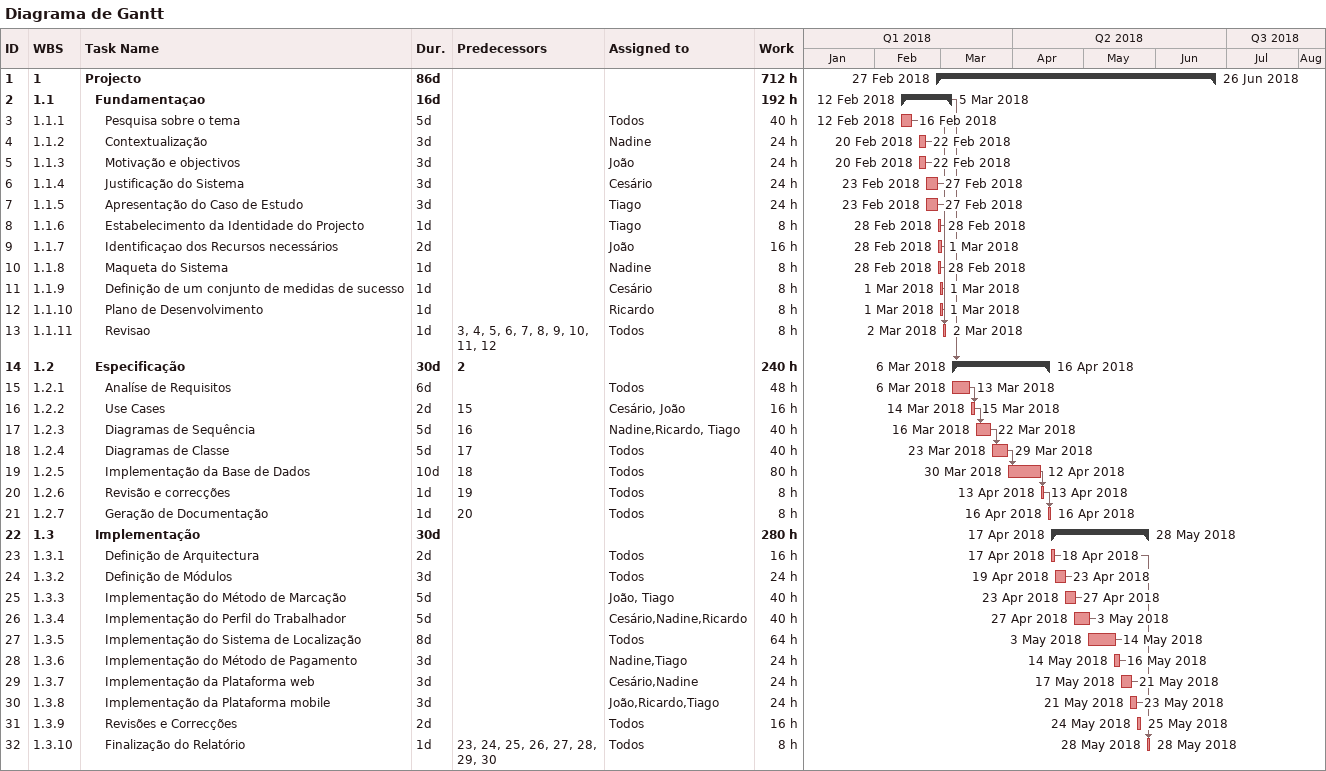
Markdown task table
Diagrama de Gantt

| ID | WBS | Task | Duration | Start | Finish | Predecessors | Resources | Work (h) |
|---|---|---|---|---|---|---|---|---|
| 1 | 1 | **Projecto** | 86d | 2018-02-27 | 2018-06-26 |  |  | 712 |
| 2 | 1.1 | **Fundamentaçao** | 16d | 2018-02-12 | 2018-03-05 |  |  | 192 |
| 3 | 1.1.1 | Pesquisa sobre o tema | 5d | 2018-02-12 | 2018-02-16 |  | Todos | 40 |
| 4 | 1.1.2 | Contextualização | 3d | 2018-02-20 | 2018-02-22 |  | Nadine | 24 |
| 5 | 1.1.3 | Motivação e objectivos | 3d | 2018-02-20 | 2018-02-22 |  | João | 24 |
| 6 | 1.1.4 | Justificação do Sistema | 3d | 2018-02-23 | 2018-02-27 |  | Cesário | 24 |
| 7 | 1.1.5 | Apresentação do Caso de Estudo | 3d | 2018-02-23 | 2018-02-27 |  | Tiago | 24 |
| 8 | 1.1.6 | Estabelecimento da Identidade do Projecto | 1d | 2018-02-28 | 2018-02-28 |  | Tiago | 8 |
| 9 | 1.1.7 | Identificaçao dos Recursos necessários | 2d | 2018-02-28 | 2018-03-01 |  | João | 16 |
| 10 | 1.1.8 | Maqueta do Sistema | 1d | 2018-02-28 | 2018-02-28 |  | Nadine | 8 |
| 11 | 1.1.9 | Definição de um conjunto de medidas de sucesso | 1d | 2018-03-01 | 2018-03-01 |  | Cesário | 8 |
| 12 | 1.1.10 | Plano de Desenvolvimento | 1d | 2018-03-01 | 2018-03-01 |  | Ricardo | 8 |
| 13 | 1.1.11 | Revisao | 1d | 2018-03-02 | 2018-03-02 | 3, 4, 5, 6, 7, 8, 9, 10, 11, 12 | Todos | 8 |
| 14 | 1.2 | **Especificação** | 30d | 2018-03-06 | 2018-04-16 | 2 |  | 240 |
| 15 | 1.2.1 | Analíse de Requisitos | 6d | 2018-03-06 | 2018-03-13 |  | Todos | 48 |
| 16 | 1.2.2 | Use Cases | 2d | 2018-03-14 | 2018-03-15 | 15 | Cesário, João | 16 |
| 17 | 1.2.3 | Diagramas de Sequência | 5d | 2018-03-16 | 2018-03-22 | 16 | Nadine,Ricardo, Tiago | 40 |
| 18 | 1.2.4 | Diagramas de Classe | 5d | 2018-03-23 | 2018-03-29 | 17 | Todos | 40 |
| 19 | 1.2.5 | Implementação da Base de Dados | 10d | 2018-03-30 | 2018-04-12 | 18 | Todos | 80 |
| 20 | 1.2.6 | Revisão e correcções | 1d | 2018-04-13 | 2018-04-13 | 19 | Todos | 8 |
| 21 | 1.2.7 | Geração de Documentação | 1d | 2018-04-16 | 2018-04-16 | 20 | Todos | 8 |
| 22 | 1.3 | **Implementação** | 30d | 2018-04-17 | 2018-05-28 |  |  | 280 |
| 23 | 1.3.1 | Definição de Arquitectura | 2d | 2018-04-17 | 2018-04-18 |  | Todos | 16 |
| 24 | 1.3.2 | Definição de Módulos | 3d | 2018-04-19 | 2018-04-23 |  | Todos | 24 |
| 25 | 1.3.3 | Implementação do Método de Marcação | 5d | 2018-04-23 | 2018-04-27 |  | João, Tiago | 40 |
| 26 | 1.3.4 | Implementação do Perfil do Trabalhador | 5d | 2018-04-27 | 2018-05-03 |  | Cesário,Nadine,Ricardo | 40 |
| 27 | 1.3.5 | Implementação do Sistema de Localização | 8d | 2018-05-03 | 2018-05-14 |  | Todos | 64 |
| 28 | 1.3.6 | Implementação do Método de Pagamento | 3d | 2018-05-14 | 2018-05-16 |  | Nadine,Tiago | 24 |
| 29 | 1.3.7 | Implementação da Plataforma web | 3d | 2018-05-17 | 2018-05-21 |  | Cesário,Nadine | 24 |
| 30 | 1.3.8 | Implementação da Plataforma mobile | 3d | 2018-05-21 | 2018-05-23 |  | João,Ricardo,Tiago | 24 |
| 31 | 1.3.9 | Revisões e Correcções | 2d | 2018-05-24 | 2018-05-25 |  | Todos | 16 |
| 32 | 1.3.10 | Finalização do Relatório | 1d | 2018-05-28 | 2018-05-28 | 23, 24, 25, 26, 27, 28, 29, 30 | Todos | 8 |
